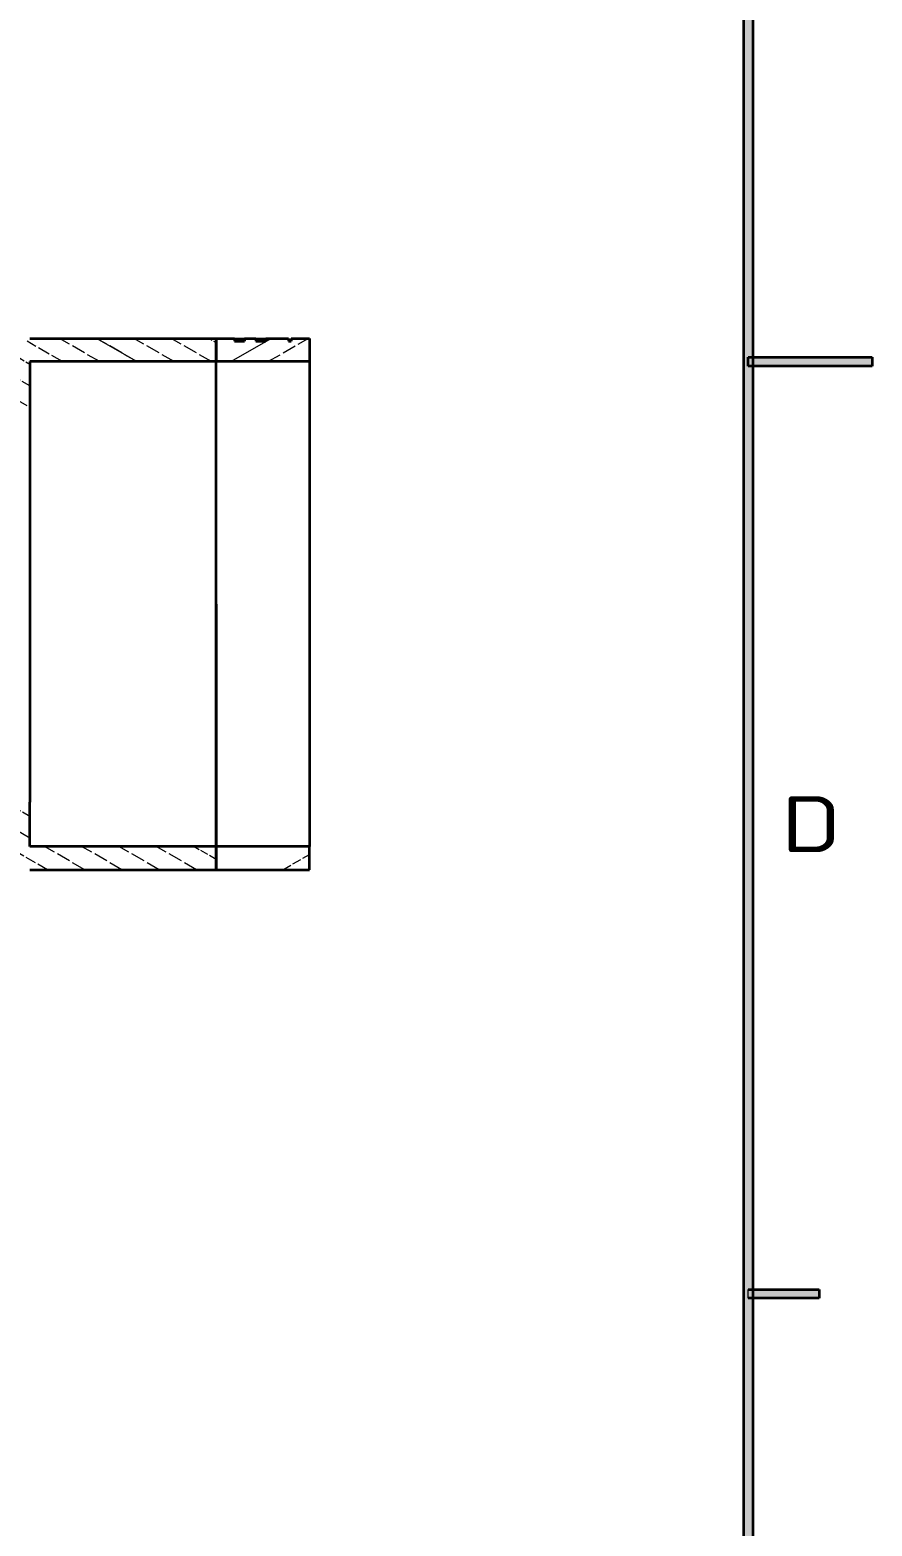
# Model space of a CAD drawing. Extents: x 23 to 417, y 3 to 294.
# Drawn here: x 371.4 to 416.6, y 86 to 166.3 of the extents above; entities that cross this region are included whole.
import ezdxf
from ezdxf.enums import TextEntityAlignment as Align

# ---------------------------------------------------------------- set-up
doc = ezdxf.new("R2010")
doc.units = 0
doc.linetypes.add('DASHED', pattern=[15, 12, -3])
doc.layers.get('0').update_dxf_attribs({"lineweight": 13})
doc.layers.add('3', color=7, linetype='Continuous', lineweight=13)
doc.styles.get("Standard").update_dxf_attribs({"font": 'isocp.shx'})

# ---------------------------------------------------------------- blocks, each defined once
blk = doc.blocks.new('BLOCK4319')
at = {"layer": '3', "color": 7, "lineweight": 13}
blk.add_text('D', height=3, dxfattribs=at).set_placement((411.765, 122.192), (414.996, 122.192), align=Align.FIT)
blk = doc.blocks.new('BLOCK4406')
at = {"layer": '3', "color": 7, "lineweight": 5}
blk.add_solid([(410.237, 9.762), (409.763, 10.238), (410.237, 287.237), (409.763, 286.763)], dxfattribs=at)
blk = doc.blocks.new('BLOCK4410')
at = {"layer": '3', "color": 7, "lineweight": 5}
blk.add_solid([(409.994, 148.262), (409.994, 148.738), (416.644, 148.262), (416.644, 148.738)], dxfattribs=at)
blk = doc.blocks.new('BLOCK4411')
at = {"layer": '3', "color": 7, "lineweight": 5}
blk.add_solid([(413.8, 98.262), (413.8, 98.738), (410, 98.262), (410, 98.738)], dxfattribs=at)
blk = doc.blocks.new('BLOCK4532')
at = {"color": 7, "lineweight": 35}
for p, q in [((103.48, 28.5), (123.48, 28.5)), ((123.48, 26), (103.48, 26)), ((123.48, 26), (103.48, 26)), ((123.48, 0), (123.48, 26)), ((123.48, 0), (123.48, 26)), ((133.48, 26), (133.48, 0)), ((103.48, 21.25), (103.48, 0)), ((103.48, 0), (103.48, -21.25)), ((123.48, 0), (123.48, -26)), ((123.48, -26), (123.48, 0)), ((133.48, 0), (133.48, -26)), ((123.48, -26), (103.48, -26)), ((123.48, -26), (103.48, -26)), ((103.48, -28.5), (123.48, -28.5))]:
    blk.add_line(p, q, dxfattribs=at)
at = {"color": 7, "lineweight": 35, "ltscale": 0.04891}
for p, q in [((123.48, 28.5), (125.44, 28.5)), ((131.53, 28.5), (133.48, 28.5))]:
    blk.add_line(p, q, dxfattribs=at)
at = {"color": 7, "lineweight": 35, "ltscale": 0.0625}
for p, q in [((123.48, 26), (123.48, 28.5)), ((123.48, 28.5), (123.48, 26)), ((133.48, 28.5), (133.48, 26)), ((123.48, -26), (123.48, -28.5)), ((123.48, -28.5), (123.48, -26)), ((133.48, -28.5), (133.48, -26))]:
    blk.add_line(p, q, dxfattribs=at)
at = {"color": 7, "lineweight": 35, "ltscale": 0.0075}
for p, q in [((125.44, 28.5), (125.44, 28.2)), ((126.51, 28.5), (126.51, 28.2)), ((127.72, 28.5), (127.72, 28.2)), ((128.8, 28.5), (128.8, 28.2)), ((131.23, 28.5), (131.23, 28.2)), ((131.23, 28.2), (131.53, 28.2)), ((131.53, 28.5), (131.53, 28.2))]:
    blk.add_line(p, q, dxfattribs=at)
at = {"color": 7, "lineweight": 35, "ltscale": 0.026872}
blk.add_line((125.44, 28.2), (126.51, 28.2), dxfattribs=at)
at = {"color": 7, "lineweight": 35, "ltscale": 0.021713}
blk.add_line((125.54, 28.45), (126.41, 28.45), dxfattribs=at)
at = {"color": 7, "lineweight": 13, "ltscale": 0.006248}
for p, q in [((125.54, 28.2), (125.54, 28.45)), ((126.41, 28.45), (126.41, 28.2))]:
    blk.add_line(p, q, dxfattribs=at)
at = {"color": 7, "lineweight": 35, "ltscale": 0.030097}
blk.add_line((126.51, 28.5), (127.72, 28.5), dxfattribs=at)
at = {"color": 7, "lineweight": 35, "ltscale": 0.027087}
blk.add_line((127.72, 28.2), (128.8, 28.2), dxfattribs=at)
at = {"color": 7, "lineweight": 35, "ltscale": 0.021928}
blk.add_line((127.82, 28.46), (128.7, 28.46), dxfattribs=at)
at = {"color": 7, "lineweight": 13, "ltscale": 0.006467}
for p, q in [((127.82, 28.2), (127.82, 28.46)), ((128.7, 28.46), (128.7, 28.2))]:
    blk.add_line(p, q, dxfattribs=at)
at = {"color": 7, "lineweight": 35, "ltscale": 0.060624}
blk.add_line((128.8, 28.5), (131.23, 28.5), dxfattribs=at)
at = {"color": 7, "lineweight": 35, "ltscale": 0.11875}
for p, q in [((103.48, 26), (103.48, 21.25)), ((103.48, -26), (103.48, -21.25))]:
    blk.add_line(p, q, dxfattribs=at)
at = {"color": 7, "lineweight": 35, "ltscale": 0.25}
for p, q in [((133.48, 26), (123.48, 26)), ((133.48, 26), (123.48, 26)), ((133.48, -26), (123.48, -26)), ((133.48, -26), (123.48, -26)), ((123.48, -28.5), (133.48, -28.5))]:
    blk.add_line(p, q, dxfattribs=at)
at = {"color": 7, "lineweight": 35}
for centre, radius, start, end in [((125.51, 28.97), 0.52, 261.8466, 273.2482), ((126.44, 28.97), 0.521, 266.7572, 278.1488), ((127.79, 29.03), 0.575, 262.623, 272.9353), ((128.73, 29.03), 0.575, 267.0696, 277.3729)]:
    blk.add_arc(centre, radius, start, end, dxfattribs=at)
blk = doc.blocks.new('BLOCK4553')
at = {"color": 7, "linetype": 'DASHED', "lineweight": 13, "ltscale": 0.1625}
for p, q in [((74.97, -22.5), (69.34, -19.25)), ((78.97, -22.5), (73.34, -19.25))]:
    blk.add_line(p, q, dxfattribs=at)
at = {"color": 7, "linetype": 'DASHED', "lineweight": 13, "ltscale": 0.287493}
blk.add_line((87.3, -25), (77.34, -19.25), dxfattribs=at)
at = {"color": 7, "linetype": 'DASHED', "lineweight": 13, "ltscale": 0.061769}
blk.add_line((83.48, -20.49), (81.34, -19.25), dxfattribs=at)
at = {"color": 7, "linetype": 'DASHED', "lineweight": 13, "ltscale": 0.077637}
blk.add_line((70.97, -22.5), (68.28, -20.95), dxfattribs=at)
at = {"color": 7, "linetype": 'DASHED', "lineweight": 13, "ltscale": 0.187483}
blk.add_line((91.3, -25), (84.81, -21.25), dxfattribs=at)
at = {"color": 7, "linetype": 'DASHED', "lineweight": 13, "ltscale": 0.187473}
blk.add_line((95.3, -25), (88.81, -21.25), dxfattribs=at)
at = {"color": 7, "linetype": 'DASHED', "lineweight": 13, "ltscale": 0.187464}
blk.add_line((99.3, -25), (92.81, -21.25), dxfattribs=at)
at = {"color": 7, "linetype": 'DASHED', "lineweight": 13, "ltscale": 0.192709}
blk.add_line((103.48, -25.1), (96.81, -21.25), dxfattribs=at)
at = {"color": 7, "linetype": 'DASHED', "lineweight": 13, "ltscale": 0.077239}
blk.add_line((103.48, -22.79), (100.81, -21.25), dxfattribs=at)
at = {"color": 7, "linetype": 'DASHED', "lineweight": 13, "ltscale": 0.057735}
blk.add_line((84.48, -25.68), (82.48, -24.53), dxfattribs=at)
at = {"color": 7, "linetype": 'DASHED', "lineweight": 13, "ltscale": 0.008188}
blk.add_line((82.77, -27), (82.48, -26.84), dxfattribs=at)
at = {"color": 7, "linetype": 'DASHED', "lineweight": 13, "ltscale": 0.097622}
blk.add_line((105.36, -28.5), (101.98, -26.55), dxfattribs=at)
at = {"color": 7, "linetype": 'DASHED', "lineweight": 13, "ltscale": 0.125}
for p, q in [((109.36, -28.5), (105.03, -26)), ((113.36, -28.5), (109.03, -26)), ((117.36, -28.5), (113.03, -26)), ((121.36, -28.5), (117.03, -26))]:
    blk.add_line(p, q, dxfattribs=at)
at = {"color": 7, "linetype": 'DASHED', "lineweight": 13, "ltscale": 0.070679}
blk.add_line((123.48, -27.41), (121.03, -26), dxfattribs=at)
blk = doc.blocks.new('BLOCK4554')
at = {"color": 7, "linetype": 'DASHED', "lineweight": 13, "ltscale": 0.109533}
blk.add_line((106.97, 26), (103.17, 28.19), dxfattribs=at)
at = {"color": 7, "linetype": 'DASHED', "lineweight": 13, "ltscale": 0.125}
for p, q in [((110.97, 26), (106.64, 28.5)), ((114.97, 26), (110.64, 28.5)), ((118.97, 26), (114.64, 28.5)), ((122.97, 26), (118.64, 28.5))]:
    blk.add_line(p, q, dxfattribs=at)
at = {"color": 7, "lineweight": 13, "ltscale": 0.125}
blk.add_line((114.97, 26), (110.64, 28.5), dxfattribs=at)
at = {"color": 7, "linetype": 'DASHED', "lineweight": 13, "ltscale": 0.024398}
blk.add_line((123.48, 28.01), (122.64, 28.5), dxfattribs=at)
at = {"color": 7, "linetype": 'DASHED', "lineweight": 13, "ltscale": 0.057735}
blk.add_line((84.48, 25.13), (82.48, 26.28), dxfattribs=at)
at = {"color": 7, "linetype": 'DASHED', "lineweight": 13, "ltscale": 0.043301}
blk.add_line((103.48, 25.7), (101.98, 26.57), dxfattribs=at)
at = {"color": 7, "linetype": 'DASHED', "lineweight": 13, "ltscale": 0.187461}
blk.add_line((91.19, 21.25), (84.7, 25), dxfattribs=at)
at = {"color": 7, "linetype": 'DASHED', "lineweight": 13, "ltscale": 0.187492}
blk.add_line((95.19, 21.25), (88.7, 25), dxfattribs=at)
at = {"color": 7, "linetype": 'DASHED', "lineweight": 13, "ltscale": 0.1625}
for p, q in [((99.19, 21.25), (93.56, 24.5)), ((74.66, 19.25), (69.03, 22.5)), ((78.66, 19.25), (73.03, 22.5)), ((82.66, 19.25), (77.03, 22.5))]:
    blk.add_line(p, q, dxfattribs=at)
at = {"color": 7, "linetype": 'DASHED', "lineweight": 13, "ltscale": 0.186548}
blk.add_line((103.19, 21.25), (96.73, 24.98), dxfattribs=at)
at = {"color": 7, "linetype": 'DASHED', "lineweight": 13, "ltscale": 0.080338}
blk.add_line((103.48, 23.39), (100.7, 25), dxfattribs=at)
at = {"color": 7, "linetype": 'DASHED', "lineweight": 13, "ltscale": 0.070808}
blk.add_line((83.48, 21.08), (81.03, 22.5), dxfattribs=at)
at = {"color": 7, "linetype": 'DASHED', "lineweight": 13, "ltscale": 0.13603}
blk.add_line((87.19, 21.25), (82.48, 23.97), dxfattribs=at)
at = {"color": 7, "linetype": 'DASHED', "lineweight": 13, "ltscale": 0.068598}
blk.add_line((70.66, 19.25), (68.28, 20.62), dxfattribs=at)
blk = doc.blocks.new('BLOCK4555')
at = {"color": 7, "linetype": 'DASHED', "lineweight": 13, "ltscale": 0.082133}
blk.add_line((130.64, -28.5), (133.48, -26.86), dxfattribs=at)
blk = doc.blocks.new('BLOCK4556')
at = {"color": 7, "lineweight": 13, "ltscale": 0.125}
blk.add_line((125.03, 26), (129.36, 28.5), dxfattribs=at)
at = {"color": 7, "linetype": 'DASHED', "lineweight": 13, "ltscale": 0.125}
blk.add_line((129.03, 26), (133.36, 28.5), dxfattribs=at)

msp = doc.modelspace()

# ---------------------------------------------------------------- linework, layer by layer
at = {"layer": '3', "color": 7, "lineweight": 35}
for p, q in [((409.7625, 10.2375), (409.7625, 286.7625)), ((410.2375, 287.2375), (410.2375, 9.7625))]:
    msp.add_line(p, q, dxfattribs=at)
at = {"layer": '3', "color": 7, "lineweight": 35, "ltscale": 0.011875}
for p, q in [((409.9938, 148.2625), (409.9938, 148.7375)), ((416.6438, 148.7375), (416.6438, 148.2625)), ((413.8, 98.7375), (413.8, 98.2625))]:
    msp.add_line(p, q, dxfattribs=at)
at = {"layer": '3', "color": 7, "lineweight": 35, "ltscale": 0.16625}
for p, q in [((409.9938, 148.7375), (416.6438, 148.7375)), ((416.6438, 148.2625), (409.9938, 148.2625))]:
    msp.add_line(p, q, dxfattribs=at)
at = {"layer": '3', "color": 7, "lineweight": 35, "ltscale": 0.095}
for p, q in [((410, 98.7375), (413.8, 98.7375)), ((413.8, 98.2625), (410, 98.2625))]:
    msp.add_line(p, q, dxfattribs=at)
at = {"layer": '3', "color": 7, "lineweight": 13, "ltscale": 0.011875}
msp.add_line((410, 98.2625), (410, 98.7375), dxfattribs=at)

# ---------------------------------------------------------------- block references
at = {"lineweight": 0, "xscale": 0.5, "yscale": 0.5, "zscale": 0.5}
for name in ['BLOCK4532', 'BLOCK4554', 'BLOCK4556', 'BLOCK4553', 'BLOCK4555']:
    msp.add_blockref(name, (319.7082, 135.5006), dxfattribs=at)
at = {"layer": '3', "lineweight": 0}
for name in ['BLOCK4406', 'BLOCK4410', 'BLOCK4319', 'BLOCK4411']:
    msp.add_blockref(name, (0, 0), dxfattribs=at)

doc.saveas('drawing.dxf')
